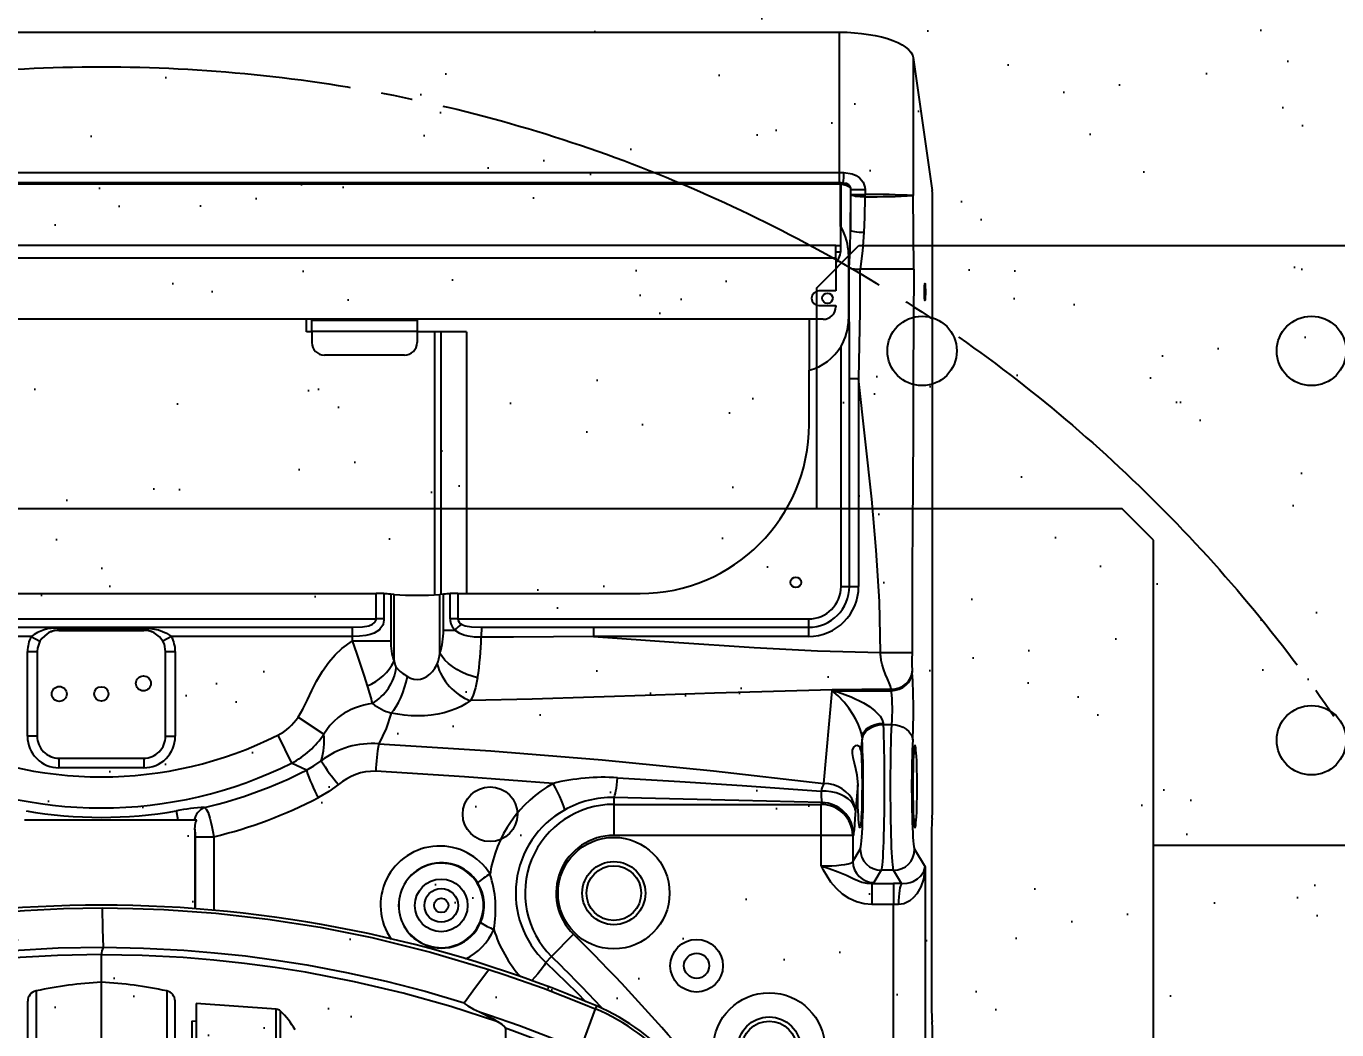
# Model space of a CAD drawing. Header units: millimetres. Extents: x -383313 to -161684, y -117025 to 99224.
# Drawn here: x -328790 to -328167, y 34217 to 34694 of the extents above; entities that cross this region are included whole.
import ezdxf

# ---------------------------------------------------------------- set-up
doc = ezdxf.new("R2010")
doc.units = ezdxf.units.MM
doc.header["$MEASUREMENT"] = 0
doc.linetypes.add('ESKD_shtrihpunktir', pattern=[18, 15, -1, 1, -1])
doc.layers.get('Defpoints').update_dxf_attribs({"color": 31})
doc.layers.add('001__КОНСТРУКТИВ__размеры внутр.', color=7, linetype='Continuous')
doc.layers.add('Робот', color=30, linetype='Continuous')
doc.styles.add('PSTUDIO', font='arial.ttf')
doc.dimstyles.new('PS_TICK', dxfattribs={"dimscale": 100, "dimtxt": 2.5, "dimasz": 1, "dimexe": 2, "dimexo": 2, "dimgap": 1, "dimtad": 1, "dimdec": 0, "dimzin": 0, "dimdsep": 46, "dimtxsty": 'PSTUDIO', "dimblk": 'ARCHTICK', "dimcen": 2, "dimdle": 1.5, "dimse1": 1, "dimse2": 1, "dimadec": 0, "dimazin": 0, "dimtfac": 1, "dimtdec": 0, "dimtix": 1, "dimtmove": 1, "dimatfit": 3, "dimldrblk": 'ARCHTICK', "dimfxl": 1, "dimtolj": 1, "dimtzin": 0, "dimarcsym": 0})

# ---------------------------------------------------------------- blocks, each defined once
blk = doc.blocks.new('ККМ-2.2.00.00.00 Пьедестал')
at = {"color": 140}
for p, q in [((-625, -140), (-625, 105)), ((-340, 105), (-340, 0)), ((-485, 0), (-500, -15)), ((485, 0), (-485, 0)), ((-500, -15), (-500, -985)), ((-605, -160), (-625, -140)), ((-500, -160), (-605, -160))]:
    blk.add_line(p, q, dxfattribs=at)
for centre, radius in [((-575, 75), 16.5), ((-390, 75), 16.5), ((-575, -110), 16.5), ((-243.5, -182.66), 13), ((-317.34, -256.5), 13), ((-354.8, -315.3), 13)]:
    blk.add_circle(centre, radius, dxfattribs=at)
blk = doc.blocks.new('Робот ABB IRB660_3.15 (сверху)')
at = {"layer": 'Робот', "color": 30}
for p, q in [((0, -154.91), (0, -275)), ((-391.45, -329.83), (-391.45, -157.28)), ((-35, -159.06), (-35, -266)), ((-31.05, -270.89), (-31.05, -157.07)), ((31.05, -270.89), (31.05, -157.07)), ((35, -159.06), (35, -266)), ((-376.47, -164.02), (-376.47, -311.91)), ((-84.98, -261.38), (-84.98, -229.55)), ((-83.13, -229.94), (-83.13, -262.19)), ((-192, -253.17), (-192, -236)), ((-45, -264.85), (-45, -231.23)), ((-43, -256.5), (-43, -232.37)), ((-234.69, -262.38), (-227.51, -243.03)), ((-45, -256.4), (-43, -256.5)), ((-394.48, -344.13), (-394.48, -265.04)), ((-235.26, -263.71), (-234.7, -262.38)), ((-83.13, -262.19), (-45, -264.85)), ((0, -275), (0, -288.06)), ((-211.15, -284.39), (-213.94, -287.24)), ((-213.94, -287.24), (-224.29, -297.78)), ((-0.82, -291.66), (-0.81, -291.6)), ((0, -288.06), (0, -288.11)), ((-153.65, -292.89), (-153.7, -293)), ((-53.41, -344.08), (-53.41, -309.24)), ((-44.75, -309.95), (-44.75, -344.08)), ((-44.34, -347.78), (-44.34, -309.98)), ((-376.47, -321.87), (-376.47, -311.91)), ((-376.47, -311.91), (-366.17, -311.91)), ((-366.17, -321.87), (-366.17, -311.91)), ((-380.27, -321.85), (-376.46, -328.21)), ((-366.17, -321.87), (-376.47, -321.87)), ((-370.57, -328.21), (-367.07, -322.35)), ((-386.45, -338.17), (-391.45, -329.83)), ((-376.46, -328.21), (-370.57, -328.21)), ((-153.7, -330), (-153.65, -330.11)), ((-357.08, -332.31), (-360.59, -338.17)), ((-357.08, -344.75), (-357.08, -332.31)), ((-342.1, -330.24), (-342.1, -344.75)), ((-357.32, -345.57), (-357.08, -344.75)), ((-357.08, -344.75), (-342.1, -344.75)), ((-342.1, -344.75), (-342.1, -359.52)), ((-342.1, -344.75), (-243.5, -344.75)), ((-243.5, -359.52), (-243.5, -344.75)), ((-44.75, -344.08), (-53.41, -344.08)), ((-45.3, -352), (-44.08, -352)), ((-44.08, -352), (-36.49, -352)), ((-36.49, -352), (36.49, -352)), ((-36.49, -352), (-35.71, -356.45)), ((-359.4, -368.79), (-358.28, -356.46)), ((-342.1, -359.52), (-342.34, -360.34)), ((-243.5, -359.52), (-342.1, -359.52)), ((-243.5, -362.76), (-243.5, -359.52)), ((-395, -361.45), (-395, -646.5)), ((-343.3, -369.45), (-347.3, -413.54)), ((-97.43, -375.77), (-90.41, -379.15)), ((-83.8, -392.37), (-90.41, -379.15)), ((-20.13, -381.47), (-20.13, -376.89)), ((-20.13, -376.89), (20.13, -376.89)), ((20.13, -381.47), (20.13, -376.89)), ((-361.45, -391.36), (-360.9, -385.27)), ((20.13, -381.47), (-20.13, -381.47)), ((-30.53, -391.87), (-35.11, -391.87)), ((-35.11, -432.13), (-35.11, -391.87)), ((-30.53, -391.87), (-30.53, -432.13)), ((30.53, -432.13), (30.53, -391.87)), ((30.53, -391.87), (35.11, -391.87)), ((35.11, -391.87), (35.11, -432.13)), ((-371.5, -397.52), (-375.54, -397.52)), ((-93.44, -400.96), (-105.76, -392.95)), ((-347.3, -413.54), (-375.35, -413.54)), ((-375.35, -413.54), (-375.29, -414.2)), ((-385.28, -422.86), (-385.34, -422.2)), ((-139.12, -427.55), (-139.12, -459.21)), ((-370.28, -431.66), (-385.26, -431.66)), ((-160.88, -431.39), (-160.88, -459.21)), ((-30.53, -432.13), (-35.11, -432.13)), ((35.11, -432.13), (30.53, -432.13)), ((-336, -439.26), (-233.81, -439.26)), ((-336, -443.66), (-336, -439.26)), ((-233.81, -443.66), (-233.81, -439.26)), ((-119.36, -437.28), (-137.48, -437.28)), ((-137.48, -459.39), (-137.48, -437.28)), ((-119.36, -437.28), (-119.36, -439.26)), ((-119.36, -439.26), (-33.31, -439.26)), ((-119.36, -439.26), (-119.36, -443.66)), ((-33.31, -439.26), (-29.28, -437.08)), ((33.31, -439.26), (29.28, -437.08)), ((33.31, -439.26), (122.97, -439.26)), ((-233.81, -443.66), (-336, -443.66)), ((-336, -447.63), (-336, -443.66)), ((-169.46, -447.63), (-336, -447.63)), ((-169.46, -447.63), (-165.74, -447.63)), ((-169.46, -459.74), (-169.46, -447.63)), ((-168.12, -442.21), (-162.52, -442.21)), ((-165.74, -447.63), (-165.74, -459.65)), ((-162.52, -442.21), (-162.52, -459.39)), ((-134.26, -459.65), (-134.26, -447.63)), ((-134.26, -447.63), (-130.54, -447.63)), ((288.11, -447.63), (-130.54, -447.63)), ((-130.54, -447.63), (-130.54, -459.74)), ((122.97, -443.66), (-119.36, -443.66)), ((-20.22, -442.21), (-20.35, -442.33)), ((-20.35, -443.29), (-20.35, -442.33)), ((-20.35, -442.33), (20.35, -442.33)), ((20.35, -443.29), (-20.35, -443.29)), ((20.22, -442.21), (-20.22, -442.21)), ((20.35, -442.33), (20.22, -442.21)), ((20.35, -443.29), (20.35, -442.33)), ((-169.46, -459.74), (-256, -459.74)), ((-173.55, -584), (-173.55, -459.74)), ((-162.52, -459.39), (-160.88, -459.21)), ((-161.46, -459.28), (-161.46, -584)), ((-158.46, -459.03), (-158.46, -584)), ((-139.12, -459.21), (-137.48, -459.39)), ((256, -459.74), (-130.54, -459.74)), ((-359.83, -561.9), (-359.83, -463.09)), ((-355.43, -463.09), (-359.83, -463.09)), ((-355.43, -463.09), (-355.43, -561.9)), ((-351.47, -463.09), (-355.43, -463.09)), ((-351.47, -463.09), (-351.47, -577.19)), ((-336.26, -540), (-336.26, -565.8)), ((-355.43, -561.9), (-359.83, -561.9)), ((-336.42, -565.84), (-336.42, -590)), ((-150, -584.26), (-150, -579)), ((-144, -573), (-106, -573)), ((-100, -584.26), (-100, -579)), ((-173.55, -584), (-161.46, -584)), ((-161.46, -584), (-158.46, -584)), ((-158.46, -584), (-150, -584)), ((-150, -589.4), (-150, -584.26)), ((-150, -584.26), (-100, -584.26)), ((-100, -584), (-97.5, -584)), ((-100, -584.26), (-100, -589.4)), ((-97.5, -584), (-97.5, -590)), ((-355, -621), (-355, -590)), ((-343, -590), (343, -590)), ((-150, -590), (-150, -589.4)), ((-150, -589.4), (-100, -589.4)), ((-100, -589.4), (-100, -590)), ((-349, -596.5), (-349, -596)), ((-341, -596.5), (-349, -596.5)), ((-349, -619), (-349, -603.5)), ((-349, -603.5), (-341, -603.5)), ((-386.05, -613.76), (-360.54, -613.76)), ((-386.05, -613.76), (-385.73, -648.79)), ((-360.54, -613.76), (-360.47, -613.77)), ((-349, -622), (-351.33, -622)), ((-349, -619), (-349, -625)), ((-349, -619), (349, -619)), ((-351.42, -623.33), (-351.42, -633.89)), ((-349, -625), (-351.42, -625)), ((-349, -625), (349, -625)), ((-355.96, -632.48), (-356.18, -649.36)), ((-355.96, -652.43), (-355.96, -632.48)), ((-351.47, -633.81), (-351.47, -654.18)), ((-351.26, -634.15), (-351.26, -654.24)), ((-385.73, -714.36), (-394.83, -651.2)), ((-385.73, -714.36), (-385.73, -648.79)), ((-362.9, -651.63), (-362.9, -649.36)), ((-356.18, -649.36), (-362.9, -649.36)), ((-356.18, -651.63), (-362.9, -651.63)), ((-356.18, -649.36), (-356.18, -651.63)), ((-353.93, -654.46), (-353.84, -654.53)), ((-351.47, -654.24), (-351.47, -654.18)), ((-351.26, -654.24), (351.26, -654.24)), ((-350.78, -654.78), (350.78, -654.78)), ((-350.78, -654.78), (-350.78, -659.77)), ((-350.78, -659.77), (-350.78, -726.43)), ((350.78, -659.77), (-350.78, -659.77)), ((350.78, -726.43), (-350.78, -726.43))]:
    blk.add_line(p, q, dxfattribs=at)
at = {"layer": 'Робот', "color": 30, "flags": 128}
for points in [[(-226.25, -239.89), (-211.97, -245.73), (-197.53, -251.19), (-192, -253.17)], [(0, -288.11), (0, -288.11), (20.81, -287.71), (41.59, -286.56), (66.19, -284.22), (90.68, -280.83), (115, -276.4), (139.07, -270.94), (162.91, -264.47), (186.43, -256.98), (206.04, -249.88), (225.37, -242.06)], [(-179.68, -260.9), (-183.96, -259.5), (-198.62, -254.4), (-213.14, -248.91), (-227.51, -243.03)], [(226.82, -245.35), (226.82, -245.35), (207.38, -253.2), (187.64, -260.36), (169.95, -266.09), (152.09, -271.25), (133.99, -275.86), (115.76, -279.89), (97.47, -283.32), (79.07, -286.17), (60.52, -288.43), (41.9, -290.1), (20.57, -291.28), (-0.81, -291.66)], [(-192, -253.17), (-191.94, -253.42), (-191.71, -253.8), (-190.44, -254.93), (-188.45, -256.22)], [(-179.68, -260.9), (-186.18, -257.54), (-188.45, -256.22)], [(-188.45, -256.22), (-166.05, -263.47), (-143.38, -269.81), (-120.31, -275.24), (-97.04, -279.73), (-82.58, -282.02), (-68.07, -283.95), (-53.47, -285.51), (-38.84, -286.7), (-19.44, -287.71), (0, -288.06)], [(-172.4, -265.27), (-172.38, -265.19), (-172.38, -265.11), (-172.44, -264.98), (-172.72, -264.68), (-174.07, -263.75), (-176.84, -262.27), (-179.68, -260.9)], [(-184.14, -281.12), (-191.47, -278.72), (-210.1, -272.14), (-228.5, -264.96), (-234.69, -262.38)], [(-211.15, -284.39), (-225.86, -270.1), (-230.13, -265.75)], [(-172.4, -265.27), (-177.77, -272.59), (-184.14, -281.12)], [(-0.81, -291.6), (-19.97, -291.24), (-39.14, -290.24), (-53.82, -289.05), (-68.47, -287.48), (-83.11, -285.54), (-97.69, -283.23), (-116.54, -279.68), (-135.26, -275.51), (-153.92, -270.69), (-172.4, -265.27)], [(234.64, -262.23), (215.46, -270.02), (198.23, -276.37), (180.81, -282.19), (163.15, -287.49), (145.35, -292.25), (127.47, -296.45), (109.47, -300.09), (91.3, -303.2), (73.04, -305.74), (54.78, -307.72), (36.47, -309.14), (18.06, -310), (-0.37, -310.29)], [(-211.15, -284.39), (-210.89, -283.78), (-210.36, -282.91), (-209.58, -281.8), (-208.57, -280.48), (-207.35, -278.98), (-205.96, -277.35), (-204.56, -275.77)], [(-0.37, -310.29), (-14.99, -310.09), (-29.61, -309.53), (-54.43, -307.76), (-79.15, -304.96), (-103.91, -301.1), (-128.49, -296.22), (-156.46, -289.35), (-184.14, -281.12)], [(-0.37, -310.29), (-0.62, -300.24), (-0.82, -291.66)], [(-391.45, -329.83), (-391.45, -329.8), (-390.6, -324.05), (-389.34, -320.41), (-387.41, -317), (-385.94, -315.22), (-384.16, -313.67), (-381.36, -312.26), (-378.75, -311.89)], [(-380.27, -321.85), (-379.99, -321.52), (-379.72, -320.86), (-379.46, -319.89), (-379.24, -318.65), (-379.05, -317.17), (-378.9, -315.51), (-378.8, -313.73), (-378.75, -311.89)], [(-366.17, -311.91), (-362.43, -312.24), (-358.79, -313.2), (-355.37, -314.74), (-352.23, -316.8), (-349.24, -319.48), (-346.66, -322.55), (-343.12, -328.25), (-342.61, -329.23), (-342.11, -330.21), (-342.1, -330.24)], [(-380.27, -321.85), (-382.82, -322.04), (-384.38, -322.42), (-385.75, -322.94), (-387.76, -324.11), (-389.29, -325.46), (-390.75, -327.58), (-391.45, -329.81), (-391.45, -329.83)], [(-342.1, -330.24), (-342.12, -330.23), (-343.96, -329.62), (-345.76, -329.02), (-350.05, -327.48), (-354.04, -325.81), (-357.61, -324.11), (-361.37, -322.61), (-363.72, -322.05), (-366.17, -321.87)], [(-376.46, -328.21), (-376.31, -328.73), (-376.17, -329.61), (-376.02, -330.85), (-375.89, -332.44), (-375.75, -334.35), (-375.63, -336.58), (-375.52, -339.1), (-375.41, -341.89), (-375.32, -344.92), (-375.24, -348.16), (-375.17, -351.59), (-375.11, -355.18), (-375.07, -358.88), (-375.04, -362.66), (-375.03, -366.5), (-375.03, -370.35), (-375.05, -374.18), (-375.08, -377.95), (-375.12, -381.64), (-375.18, -385.19), (-375.25, -388.59), (-375.34, -391.79), (-375.43, -394.78), (-375.54, -397.52)], [(-371.5, -397.52), (-371.61, -394.78), (-371.7, -391.79), (-371.79, -388.59), (-371.86, -385.19), (-371.91, -381.64), (-371.96, -377.95), (-371.99, -374.18), (-372.01, -370.35), (-372.01, -366.5), (-371.99, -362.66), (-371.97, -358.88), (-371.92, -355.18), (-371.87, -351.59), (-371.8, -348.16), (-371.72, -344.92), (-371.63, -341.89), (-371.52, -339.1), (-371.41, -336.58), (-371.28, -334.35), (-371.15, -332.44), (-371.01, -330.85), (-370.87, -329.61), (-370.72, -328.73), (-370.57, -328.21)], [(-342.1, -330.24), (-344.62, -330.27), (-347.07, -330.36), (-349.37, -330.51), (-351.47, -330.72), (-353.31, -330.97), (-354.82, -331.27), (-355.97, -331.6), (-356.73, -331.95), (-357.08, -332.31)], [(-385.52, -390.15), (-385.4, -387.79), (-385.3, -385.19), (-385.21, -382.38), (-385.13, -379.4), (-385.08, -376.28), (-385.04, -373.06), (-385.02, -369.78), (-385.02, -366.48), (-385.04, -363.2), (-385.07, -359.97), (-385.13, -356.85), (-385.2, -353.86), (-385.29, -351.04), (-385.4, -348.43), (-385.52, -346.06), (-385.65, -343.95), (-385.8, -342.13), (-385.95, -340.63), (-386.11, -339.46), (-386.28, -338.64), (-386.45, -338.17)], [(-360.59, -338.17), (-360.76, -338.64), (-360.93, -339.46), (-361.09, -340.63), (-361.24, -342.13), (-361.39, -343.95), (-361.52, -346.06), (-361.64, -348.43), (-361.74, -351.04), (-361.83, -353.86), (-361.91, -356.85), (-361.96, -359.97), (-362, -363.2), (-362.02, -366.48), (-362.02, -369.78), (-362, -373.06), (-361.96, -376.28), (-361.91, -379.4), (-361.83, -382.38), (-361.74, -385.19), (-361.63, -387.79), (-361.51, -390.15)], [(-387.64, -368), (-387.63, -370.66), (-387.6, -373.26), (-387.55, -375.77), (-387.49, -378.13), (-387.41, -380.31), (-387.31, -382.25), (-387.2, -383.93), (-387.08, -385.31), (-386.96, -386.37), (-386.82, -387.09), (-386.68, -387.45), (-386.55, -387.45), (-386.41, -387.09), (-386.27, -386.37), (-386.14, -385.31), (-386.03, -383.93), (-385.92, -382.25), (-385.82, -380.31), (-385.74, -378.13), (-385.68, -375.77), (-385.63, -373.26), (-385.6, -370.66), (-385.59, -368), (-385.6, -365.34), (-385.63, -362.74), (-385.68, -360.23), (-385.74, -357.87), (-385.82, -355.69), (-385.92, -353.75), (-386.03, -352.07), (-386.14, -350.69), (-386.27, -349.63), (-386.41, -348.91), (-386.55, -348.55), (-386.68, -348.55), (-386.82, -348.91), (-386.96, -349.63), (-387.08, -350.69), (-387.2, -352.07), (-387.31, -353.75), (-387.41, -355.69), (-387.49, -357.87), (-387.55, -360.23), (-387.6, -362.74), (-387.63, -365.34), (-387.64, -368)], [(-360.9, -385.27), (-361.02, -383.86), (-361.13, -382.15), (-361.22, -380.18), (-361.3, -377.97), (-361.36, -375.58), (-361.41, -373.04), (-361.44, -370.4), (-361.44, -367.72), (-361.43, -365.05), (-361.4, -362.43), (-361.35, -359.92), (-361.29, -357.56), (-361.2, -355.4), (-361.1, -353.47), (-360.99, -351.82), (-360.87, -350.48), (-360.74, -349.47), (-360.6, -348.81), (-360.46, -348.52), (-360.32, -348.59), (-360.19, -349.03), (-360.05, -349.83), (-359.92, -350.98), (-359.81, -352.44), (-359.7, -354.2), (-359.61, -356.23), (-359.53, -358.47), (-359.47, -360.9), (-359.43, -363.46), (-359.41, -366.11), (-359.4, -368.79)], [(-358.28, -356.46), (-358.1, -352.82), (-357.89, -349.72), (-357.65, -347.42), (-357.4, -345.85), (-357.32, -345.57)], [(-49.03, -358.05), (-49.86, -357.29), (-50.74, -355.59), (-51.61, -352.9), (-52.07, -351.08), (-52.51, -349.07), (-52.98, -346.62), (-53.41, -344.08)], [(-44.34, -347.78), (-44.78, -350.78), (-45.3, -352)], [(-358.28, -356.46), (-358.04, -358.46), (-357.45, -360.41), (-356.53, -362.27), (-355.29, -363.99), (-353.76, -365.53), (-351.98, -366.85), (-350, -367.93), (-347.86, -368.73), (-345.61, -369.24), (-343.3, -369.45)], [(-358.28, -356.46), (-357.99, -357.97), (-357.31, -359.44), (-356.26, -360.83), (-354.88, -362.11), (-353.19, -363.24), (-351.24, -364.19), (-349.09, -364.94), (-346.78, -365.47), (-344.38, -365.76), (-341.96, -365.81)], [(-342.34, -360.34), (-302.92, -361.31), (-243.5, -362.76)], [(-220.06, -356.79), (-220, -357.49), (-219.74, -358.51), (-219.28, -359.84), (-218.63, -361.43), (-217.82, -363.25), (-216.86, -365.23), (-215.78, -367.33), (-214.62, -369.49)], [(-245.23, -372.2), (-274.91, -370.4), (-304.54, -368.46), (-341.96, -365.81)], [(-243.5, -362.76), (-243.76, -363.22), (-244.01, -363.91), (-244.26, -364.83), (-244.49, -365.97), (-244.71, -367.29), (-244.91, -368.79), (-245.08, -370.43), (-245.23, -372.2)], [(-112.63, -368.93), (-108.08, -365.59), (-103.16, -362.71)], [(-360.9, -385.27), (-360.9, -385.27), (-360.62, -386.33), (-360.08, -387.06), (-359.18, -387.48), (-358.19, -387.34), (-357.36, -386.62), (-356.84, -385.27), (-356.78, -383.72), (-357.08, -381.75), (-357.65, -379.32), (-358.35, -376.52), (-358.97, -373.53), (-359.36, -370.24), (-359.4, -368.79)], [(-131.79, -388.26), (-185.01, -384.91), (-238.03, -380.66), (-290.81, -375.5), (-343.3, -369.45)], [(-214.62, -369.49), (-172.56, -372.67), (-130.39, -375.27)], [(-97.43, -375.77), (-101.04, -377.81), (-104.46, -380.24)], [(-375.54, -397.52), (-377.44, -397.33), (-379.28, -396.88), (-380.98, -396.19), (-382.48, -395.27), (-383.72, -394.16), (-384.66, -392.91), (-385.27, -391.56), (-385.52, -390.15)], [(-361.51, -390.15), (-361.76, -391.56), (-362.37, -392.91), (-363.32, -394.16), (-364.56, -395.27), (-366.06, -396.19), (-367.76, -396.88), (-369.59, -397.33), (-371.5, -397.52)], [(-361.45, -391.36), (-361.71, -392.65), (-362.32, -393.89), (-363.26, -395.04), (-364.51, -396.05), (-366, -396.89), (-367.7, -397.53), (-369.53, -397.95), (-371.44, -398.12)], [(-361.45, -391.36), (-361.19, -393.12), (-360.59, -395.22), (-359.45, -398.06), (-358.41, -400.13), (-357.26, -402.12), (-355.16, -405.26), (-352.92, -408.09), (-350.16, -411.05), (-347.32, -413.53), (-347.3, -413.54)], [(-137.77, -402.93), (-135.31, -395.56), (-131.79, -388.26)], [(-347.3, -413.54), (-347.33, -413.54), (-350.22, -412.79), (-356.28, -410.69), (-362.19, -407.81), (-364.98, -406.05), (-367.59, -404), (-368.87, -402.76), (-369.99, -401.42), (-370.97, -399.76), (-371.44, -398.12)], [(-128.82, -407.47), (-126.82, -407.1), (-124.65, -406.6), (-122.67, -406.05), (-120.73, -405.4), (-118.76, -404.6), (-116.96, -403.72), (-115.31, -402.79), (-113.83, -401.8), (-112.49, -400.8), (-110.43, -398.97), (-108.64, -397.02), (-107.09, -395), (-105.76, -392.95)], [(-175.44, -408.8), (-173.36, -407.37), (-171.04, -406.08), (-168.5, -404.93), (-165.78, -403.93), (-162.9, -403.09), (-159.88, -402.43), (-156.77, -401.94), (-153.58, -401.64), (-150.36, -401.53), (-147.14, -401.6), (-143.95, -401.86), (-140.81, -402.3), (-137.77, -402.93)], [(-137.77, -402.93), (-138.94, -404.31), (-140.09, -406), (-141.2, -407.94), (-142.24, -410.12), (-143.2, -412.48), (-144.06, -414.99), (-144.8, -417.59), (-145.41, -420.25)], [(-93.44, -400.96), (-95.67, -404.79), (-97.9, -409.25), (-99.95, -413.61), (-102.2, -418.04), (-105.04, -422.82), (-108.14, -427.15), (-111.11, -430.55), (-114.29, -433.57), (-119.35, -437.28)], [(-375.29, -414.2), (-347.31, -413.87), (-319.34, -413.22), (-291.36, -412.36), (-263.38, -411.4), (-234.07, -410.38), (-204.76, -409.47), (-175.44, -408.8)], [(-178.8, -419.67), (-177.86, -414.97), (-176.52, -410.9), (-175.44, -408.8), (-175.44, -408.8)], [(-375.35, -413.54), (-377.27, -413.75), (-379.12, -414.27), (-380.82, -415.08), (-382.32, -416.16), (-383.57, -417.46), (-384.51, -418.94), (-385.1, -420.54), (-385.34, -422.2)], [(-375.29, -414.2), (-377.21, -414.41), (-379.06, -414.93), (-380.76, -415.74), (-382.26, -416.82), (-383.51, -418.12), (-384.45, -419.6), (-385.04, -421.2), (-385.28, -422.86)], [(-375.29, -414.2), (-375.02, -415.62), (-374.41, -417.28), (-373.59, -419.16), (-372.67, -421.23), (-371.77, -423.5), (-370.99, -425.95), (-370.84, -426.57), (-370.7, -427.2), (-370.57, -427.85), (-370.47, -428.5), (-370.39, -429.17), (-370.33, -429.84), (-370.29, -430.53), (-370.28, -431.23), (-370.28, -431.27), (-370.28, -431.35), (-370.28, -431.66)], [(-126.49, -415.89), (-125.02, -420.5), (-123.26, -425.71), (-121.36, -431.3), (-119.36, -437.28), (-119.36, -437.28)], [(-178.8, -419.67), (-176.22, -420.37), (-173.68, -421.27), (-171.24, -422.35), (-168.94, -423.59), (-166.82, -424.97), (-164.93, -426.47), (-163.28, -428.06), (-161.92, -429.71), (-160.88, -431.39)], [(-145.41, -420.25), (-146.9, -419.47), (-148.45, -419), (-150.02, -418.85), (-151.58, -419.01), (-153.13, -419.48), (-154.61, -420.27), (-156.02, -421.34), (-157.33, -422.69), (-158.51, -424.29), (-159.54, -426.12)], [(-139.12, -427.55), (-139.58, -425.6), (-140.16, -424.46)], [(-386.05, -613.76), (-385.95, -588.27), (-385.82, -562.77), (-385.67, -537.28), (-385.52, -511.79), (-385.42, -491.75), (-385.34, -471.72), (-385.28, -451.69), (-385.26, -431.66)], [(-370.28, -431.66), (-369.72, -455.97), (-368.22, -480.28), (-366.05, -504.6), (-362.99, -533.25), (-359.83, -561.9)], [(-233.81, -439.26), (-272.03, -436.6), (-310.24, -434.08), (-340.26, -432.54), (-370.28, -431.66)], [(-30.53, -432.13), (-29.94, -435.58), (-29.28, -437.08)], [(29.28, -437.08), (30.4, -433.78), (30.53, -432.13)], [(-233.81, -439.26), (-233.81, -439.26), (-214.8, -439.08), (-195.8, -438.96), (-180.55, -438.9)], [(-180.57, -443.7), (-180.56, -443.3), (-180.56, -442.83), (-180.56, -442.28), (-180.56, -441.67), (-180.55, -441.02), (-180.55, -440.33), (-180.55, -439.61), (-180.55, -438.9)], [(-180.55, -438.9), (-177.38, -439.04), (-174.22, -439.48), (-172.23, -439.98), (-170.35, -440.71), (-168.12, -442.21)], [(-134.26, -447.63), (-134.24, -447.1), (-133.88, -445.22), (-133.68, -444.69), (-132.4, -442.72), (-132.1, -442.41), (-129.62, -440.82), (-127.75, -440.17), (-125.69, -439.72), (-122.62, -439.37), (-119.36, -439.26)], [(-20.35, -443.29), (-22.45, -443.21), (-27.17, -442.4), (-30.98, -440.89), (-33.31, -439.26)], [(-29.28, -437.08), (-27.68, -439.06), (-25.7, -440.57)], [(25.7, -440.57), (28.35, -438.38), (29.28, -437.08)], [(-180.57, -443.7), (-189.57, -443.69), (-225.57, -443.66), (-233.81, -443.66)], [(-171.25, -445.06), (-172.92, -444.42), (-175.82, -443.92), (-180.57, -443.7)], [(-119.36, -443.66), (-124.1, -443.88), (-127.05, -444.4), (-128.91, -445.16), (-129.7, -445.76), (-130.1, -446.24), (-130.43, -446.93), (-130.52, -447.38), (-130.54, -447.63)], [(-360.47, -613.77), (-360.47, -613.76), (-360.35, -593.72), (-359.83, -561.9), (-359.83, -561.9)], [(-355.43, -561.9), (-355.43, -570.9), (-355.35, -606.9), (-355.33, -614.38)], [(-391.12, -603), (-391.13, -603.69), (-391.13, -604.37), (-391.15, -605), (-391.17, -605.57), (-391.2, -606.06), (-391.23, -606.46), (-391.26, -606.76), (-391.3, -606.94), (-391.33, -607), (-391.37, -606.94), (-391.4, -606.76), (-391.44, -606.46), (-391.47, -606.06), (-391.49, -605.57), (-391.51, -605), (-391.53, -604.37), (-391.54, -603.69), (-391.54, -603), (-391.54, -602.31), (-391.53, -601.63), (-391.51, -601), (-391.49, -600.43), (-391.47, -599.94), (-391.44, -599.54), (-391.4, -599.24), (-391.37, -599.06), (-391.33, -599), (-391.3, -599.06), (-391.26, -599.24), (-391.23, -599.54), (-391.2, -599.94), (-391.17, -600.43), (-391.15, -601), (-391.13, -601.63), (-391.13, -602.31), (-391.12, -603)], [(-362.33, -631.3), (-361.75, -622.53), (-360.54, -613.76)], [(-355.33, -614.38), (-355.78, -623.32), (-355.96, -632.48)], [(-362.84, -648.24), (-362.55, -638.51), (-362.33, -631.3)], [(-362.33, -631.3), (-361.22, -631.27), (-360.1, -631.3), (-359.03, -631.39), (-358.05, -631.53), (-357.21, -631.72), (-356.57, -631.95), (-356.14, -632.21), (-355.96, -632.48)], [(-352.76, -659.77), (-356.75, -659.13), (-358.6, -658.33), (-360.25, -657.19), (-361.92, -655.24), (-362.81, -652.78), (-362.9, -651.63)], [(-362.84, -648.24), (-361.71, -648.19), (-360.55, -648.21), (-359.43, -648.28), (-358.39, -648.42), (-357.51, -648.61), (-356.82, -648.84), (-356.37, -649.09), (-356.18, -649.36)], [(-356.18, -651.63), (-356.18, -651.63), (-356.1, -652.33), (-355.93, -652.87), (-355.65, -653.36), (-355.12, -653.91), (-354.01, -654.5), (-352.48, -654.77), (-352.48, -654.77)], [(-356.18, -651.63), (-356.06, -652.29), (-355.96, -652.43)], [(-351.47, -654.24), (-352.27, -654.25), (-352.96, -654.27), (-353.49, -654.3), (-353.67, -654.32), (-353.82, -654.34), (-353.98, -654.38), (-353.97, -654.42), (-353.93, -654.46)], [(-350.78, -659.77), (-351.44, -659.77), (-352.1, -659.77), (-352.76, -659.77)], [(-352.48, -654.77), (-351.91, -654.77), (-351.35, -654.78), (-350.78, -654.78)], [(-351.47, -654.18), (-351.35, -654.2), (-351.26, -654.24)], [(-351.26, -654.24), (-351.38, -654.24), (-351.47, -654.24)], [(-350.78, -726.43), (-354.32, -726.37), (-357.82, -726.17), (-361.25, -725.85), (-364.57, -725.4), (-367.75, -724.84), (-370.76, -724.16), (-373.56, -723.37), (-376.13, -722.48), (-378.44, -721.5), (-380.46, -720.45), (-382.18, -719.32), (-383.59, -718.14), (-384.65, -716.91), (-385.37, -715.64), (-385.73, -714.36)]]:
    blk.add_lwpolyline(points, dxfattribs=at)
at = {"layer": 'Робот'}
for radius in [3150, 1054]:
    blk.add_circle((0, 0), radius, dxfattribs=at)
at = {"layer": 'Робот', "color": 30, "linetype": 'ESKD_shtrihpunktir', "ltscale": 15}
blk.add_circle((0, 0), 710, dxfattribs=at)
at = {"layer": 'Робот', "color": 30}
for centre, radius in [((-317.34, -243.51), 26.5), ((-317.34, -243.51), 15), ((-282.84, -282.84), 12.5), ((-282.84, -282.84), 6), ((-243.5, -317.34), 26.5), ((-243.5, -317.34), 15), ((-161.5, -311.5), 12.5), ((-161.5, -311.5), 8), ((-161.5, -311.5), 3.4), ((0, -412), 3.4), ((20, -412), 3.55), ((-20, -417), 3.55), ((-330, -465), 2.5), ((-345, -600), 2.5)]:
    blk.add_circle(centre, radius, dxfattribs=at)
for centre, radius, start, end in [((387.09, 324.81), 872.59, 215.65977, 225.52018), ((-195.5, -170.11), 101.7, 193.52569, 246.98326), ((-195.65, -170.11), 100.19, 193.60319, 247.06496), ((-289.6, -248.86), 105.4, 179.37754, 184.08868), ((-57.52, -232.29), 40, 210.18245, 226.63859), ((-514.79, -264.34), 120.32, 359.66965, 3.79656), ((-82.92, -259.19), 3, 226.63859, 266), ((387.09, 324.81), 857.81, 223.19828, 225.52018), ((0, 290.09), 601.7, 246.98326, 293.01674), ((-30, -266), 5, 180, 257.91409), ((30, -266), 5, 282.08591, 0), ((10.35, -77.57), 197.7, 257.91409, 267), ((-10.35, -77.57), 197.7, 273, 282.08591), ((-243.63, -317.37), 59.66, 16.82302, 41.93549), ((-242.08, -317.33), 45.19, 299.17279, 46.79644), ((-160.85, -311.3), 28.01, 115.67879, 156.4277), ((-243.5, -317.34), 42.19, 270, 45.52018), ((-161.5, -311.5), 20.2, 67.14524, 292.85476), ((-161.5, -311.5), 20.08, 67.14524, 292.85476), ((-161.66, -311.52), 20.28, 66.73343, 156.12173), ((-9.31, -287.81), 9.31, 335.97437, 358.13411), ((-243.5, -317.34), 27.41, 270, 45.52018), ((-160.77, -311.6), 28.13, 211.79792, 35.02959), ((-161.3, -311.5), 20, 292.32718, 67.67282), ((-161.41, -311.5), 20.16, 292.62673, 67.37327), ((-133.51, -309.59), 53.85, 169.84844, 198.20506), ((-200.57, -335.63), 38.2, 57.78518, 68.42704), ((-161.92, -311.52), 20.04, 155.82332, 212.28426), ((-376.47, -209.89), 102.02, 268.72, 270), ((-376.48, -39.6), 282.27, 269.23048, 270), ((-365.71, -323.82), 2, 103.37346, 132.72975), ((-367.11, -332.38), 10.03, 0.38478, 89.75509), ((-199.24, -300.15), 30.03, 299.00969, 312.71027), ((-161.66, -311.48), 20.28, 211.98016, 293.26364), ((-376.42, -338.23), 10.03, 90.24491, 179.61522), ((-370.62, -338.23), 10.03, 0.38478, 89.75509), ((-243.88, -317.2), 59.92, 299.2324, 351.14972), ((-507.56, -345.04), 113.08, 356.07142, 0.46236), ((-342.28, -345.3), 15.04, 181.02775, 269.77078), ((-342.04, -344.48), 15.04, 181.02775, 269.77078), ((-0.56, -561.01), 223.27, 103.69157, 117.35655), ((-31.38, -344.47), 13.38, 178.35552, 194.31628), ((-281.92, -360.53), 113.08, 176.07142, 180.46236), ((-52.71, -349.98), 8.87, 294.5011, 346.80426), ((0, -560), 206.65, 80.05022, 99.94978), ((-406.93, -367.64), 65, 1.6168, 6.44957), ((-242.57, -317.4), 45.37, 268.82251, 299.74795), ((-1.04, -564.08), 211.55, 103.11234, 117.10775), ((0, -560), 202.19, 63.43891, 116.56109), ((-53, -268.26), 89.87, 272.52785, 281.09159), ((-363.67, -359.86), 22.51, 334.77677, 344.6774), ((-168.5, -399.15), 74.82, 18.2129, 29.14905), ((-238.98, -268.5), 103.88, 266.55072, 283.56141), ((-129.85, -348.73), 26.55, 268.84697, 310.4442), ((-174.11, -421.94), 81.18, 30.90709, 40.76666), ((0, -560), 187.41, 63.43891, 116.56109), ((-226.31, -371.46), 96, 349.9203, 357.72496), ((-72.36, -414.66), 39.83, 116.9415, 146.97167), ((-20.14, -391.86), 14.97, 89.96754, 180.03246), ((20.14, -391.86), 14.97, 359.96754, 90.03246), ((-128.58, -348.63), 39.77, 265.36229, 307.33781), ((-72.02, -389.97), 33.87, 163.31339, 185.0501), ((-20.14, -391.86), 10.39, 89.95737, 180.04263), ((20.14, -391.86), 10.39, 359.95737, 90.04263), ((-88.27, -404.46), 297.59, 177.24332, 183.41745), ((-498.6, -397.94), 137.3, 2.74735, 3.25183), ((-301.31, -404.68), 74.58, 174.49206, 186.82942), ((-405.07, -401.34), 33.79, 5.46821, 6.49744), ((-72.83, -414.38), 24.6, 116.49616, 146.93314), ((-143.95, -426.19), 24.07, 51.05717, 75.1188), ((-184.73, -433.28), 26.19, 15.87953, 69.2336), ((-116.23, -428.14), 24.21, 121.35445, 171.2614), ((-34.41, -385.9), 96.84, 192.86512, 198.03678), ((-117.49, -438.32), 24.17, 111.88498, 153.55584), ((-478.59, -427.43), 93.43, 357.40526, 2.80161), ((-13.28, -444.39), 167.36, 171.5069, 178.11829), ((-158.39, -441.83), 25.18, 43.58853, 58.97142), ((-141.69, -433.44), 19.29, 157.69983, 173.90504), ((-161.77, -436.38), 24.3, 357.88349, 21.29763), ((-128.16, -441.89), 34.36, 162.20136, 180.53146), ((-20.12, -432.13), 14.99, 179.99401, 208.37448), ((20.12, -432.14), 14.99, 331.61994, 0.01157), ((-336, -463.09), 23.83, 90, 180), ((-20.23, -432.22), 9.99, 236.74921, 270.01527), ((-20.32, -433.21), 9.12, 233.82674, 269.82167), ((20.22, -432.22), 9.99, 270, 303.24354), ((21.3, -423.52), 19.79, 267.22578, 307.33687), ((20.29, -433.13), 9.2, 270.33061, 306.02098), ((-336, -463.09), 19.43, 90, 180), ((-336, -463.09), 15.47, 90, 180), ((-176.48, -436.17), 10.32, 300.46894, 324.14388), ((-172.42, -447.78), 2.96, 2.95385, 66.76093), ((-172.9, -447.55), 7.16, 359.35, 48.13917), ((-256, -540), 80.26, 90, 180), ((-169.21, -390.88), 68.86, 269.79148, 272.89376), ((-169.51, -391.81), 67.94, 273.1818, 275.90512), ((-150, -621.47), 162.62, 86.16529, 93.83471), ((-131.24, -401.22), 58.5, 263.87509, 267.03798), ((-130.79, -390.88), 68.86, 267.10624, 270.20852), ((-330, -590), 25, 104.50601, 149.17147), ((-330, -590), 25, 149.17147, 180), ((-144, -579), 6, 90, 180), ((-106, -579), 6, 0, 90), ((-343, -596), 6, 90, 180), ((-341, -600), 3.5, 270, 90), ((-360.59, -636.41), 22.65, 76.5658, 89.68671), ((-330, -621), 25, 180, 210.82853), ((-341.43, -623.33), 9.99, 139.2693, 180.01643), ((-330, -621), 25, 210.82853, 211.73592), ((-352.73, -647.3), 42.28, 178.914, 185.28921), ((-364.87, -1035.58), 387.35, 89.69996, 93.08713), ((-364.56, -258.37), 391, 266.89609, 270.24293), ((-348.73, -649.55), 14.17, 174.68988, 179.2528), ((-350.42, -644.84), 9.41, 233.88283, 263.59062), ((-327.59, -658.69), 25.19, 171.06504, 182.45693)]:
    blk.add_arc(centre, radius, start, end, dxfattribs=at)
blk = doc.blocks.new('A$C0e877309')
h = blk.add_hatch()
h.set_pattern_fill('AR-SAND', color=256, scale=2)
h.set_pattern_definition([(37.5, (-2480.5, -1360.185), (-3.2, 97.8826), [0, -77.216, 0, -86.36, 0, -82.55]), (7.5, (-2480.5, -1360.19), (89.9047, 143.365), [0, -41.656, 0, -69.596, 0, -26.67]), (327.5, (-2542.98, -1360.185), (158.1985, 0.2874), [0, -25.4, 0, -91.44, 0, -119.38]), (317.5, (-2542.98, -1360.19), (152.7113, 44.586), [0, -12.7, 0, -59.944, 0, -68.58])])
h.paths.add_polyline_path([(-975.05, 987.36), (-975.05, -1012.64), (1024.95, -1012.64), (1024.95, 987.36)])
blk = doc.blocks.new('_ArchTick')
at = {"color": 0, "linetype": 'ByBlock', "const_width": 0.15}
blk.add_lwpolyline([(-0.5, -0.5), (0.5, 0.5)], dxfattribs=at)
blk = doc.blocks.new('*D237')
at = {"layer": '001__КОНСТРУКТИВ__размеры внутр.', "color": 0, "lineweight": -2, "ltscale": 100, "transparency": 16777216}
for p, q in [((-327855.35, 34937.09), (-327855.35, 32837.09)), ((-328671.76, 34887.09), (-327655.35, 34887.09)), ((-328671.76, 32887.09), (-327655.35, 32887.09))]:
    blk.add_line(p, q, dxfattribs=at)
at = {"layer": 'Defpoints', "color": 0, "ltscale": 100, "transparency": 16777216}
for p in [(-328671.76, 34887.09), (-328671.76, 32887.09), (-327855.35, 32887.09)]:
    blk.add_point(p, dxfattribs=at)
at = {"layer": '001__КОНСТРУКТИВ__размеры внутр.', "color": 0, "lineweight": -2, "ltscale": 100, "transparency": 16777216, "xscale": 100, "yscale": 100, "zscale": 100}
for p, rotation in [((-327855.35, 34887.09), 90), ((-327855.35, 32887.09), 270)]:
    blk.add_blockref('_ArchTick', p, dxfattribs=dict(at, rotation=rotation))
at = {"layer": '001__КОНСТРУКТИВ__размеры внутр.', "color": 0, "ltscale": 100, "transparency": 16777216, "insert": (-327926.41, 33887.09), "char_height": 100, "attachment_point": 5, "rotation": 90, "style": 'PSTUDIO'}
blk.add_mtext('\\A1;2000', dxfattribs=at)
blk = doc.blocks.new('*D238')
at = {"layer": '001__КОНСТРУКТИВ__размеры внутр.', "color": 0, "lineweight": -2, "ltscale": 100, "transparency": 16777216}
for p, q in [((-327666.13, 34900.01), (-327666.13, 34508.33)), ((-329666.13, 34886.09), (-329666.13, 34508.33)), ((-329716.13, 34708.33), (-327616.13, 34708.33))]:
    blk.add_line(p, q, dxfattribs=at)
at = {"layer": 'Defpoints', "color": 0, "ltscale": 100, "transparency": 16777216}
for p in [(-327666.13, 34900.01), (-329666.13, 34886.09), (-327666.13, 34708.33)]:
    blk.add_point(p, dxfattribs=at)
at = {"layer": '001__КОНСТРУКТИВ__размеры внутр.', "color": 0, "lineweight": -2, "ltscale": 100, "transparency": 16777216, "xscale": 100, "yscale": 100, "zscale": 100, "rotation": 180}
blk.add_blockref('_ArchTick', (-329666.13, 34708.33), dxfattribs=at)
at = {"layer": '001__КОНСТРУКТИВ__размеры внутр.', "color": 0, "lineweight": -2, "ltscale": 100, "transparency": 16777216, "xscale": 100, "yscale": 100, "zscale": 100}
blk.add_blockref('_ArchTick', (-327666.13, 34708.33), dxfattribs=at)
at = {"layer": '001__КОНСТРУКТИВ__размеры внутр.', "color": 0, "ltscale": 100, "transparency": 16777216, "insert": (-328666.13, 34779.39), "char_height": 100, "attachment_point": 5, "style": 'PSTUDIO'}
blk.add_mtext('\\A1;2000', dxfattribs=at)

msp = doc.modelspace()

# ---------------------------------------------------------------- block references
at = {"ltscale": 100}
msp.add_blockref('A$C0e877309', (-328691.07698, 33898.72651), dxfattribs=at)
at = {"rotation": 270}
msp.add_blockref('ККМ-2.2.00.00.00 Пьедестал', (-328254.07832, 33964.72825), dxfattribs=at)
at = {"layer": 'Робот', "rotation": 180}
msp.add_blockref('Робот ABB IRB660_3.15 (сверху)', (-328754.07698, 33964.72651), dxfattribs=at)

# ---------------------------------------------------------------- dimensions: what is measured, and where the dimension line sits
at = {"layer": '001__КОНСТРУКТИВ__размеры внутр.', "ltscale": 100}
dim = msp.add_linear_dim(base=(-327855.35373, 32887.08806), p1=(-328671.76062, 34887.08806), p2=(-328671.76062, 32887.08806), angle=90, dimstyle='PS_TICK', override={"dimtxt": 1, "dimexo": 0, "dimgap": 0.2, "dimdle": 0.5, "dimse1": 0, "dimse2": 0}, dxfattribs=at)
dim.commit()
dim.dimension.update_dxf_attribs({"geometry": '*D237', "text_midpoint": (-327926.41103, 33887.08806)})
dim = msp.add_linear_dim(base=(-327666.13134, 34708.32808), p1=(-329666.13134, 34886.08806), p2=(-327666.13134, 34900.00508), dimstyle='PS_TICK', override={"dimtxt": 1, "dimexo": 0, "dimgap": 0.2, "dimdle": 0.5, "dimse1": 0, "dimse2": 0}, dxfattribs=at)
dim.commit()
dim.dimension.update_dxf_attribs({"geometry": '*D238', "text_midpoint": (-328666.13134, 34779.38538)})

doc.saveas('drawing.dxf')
